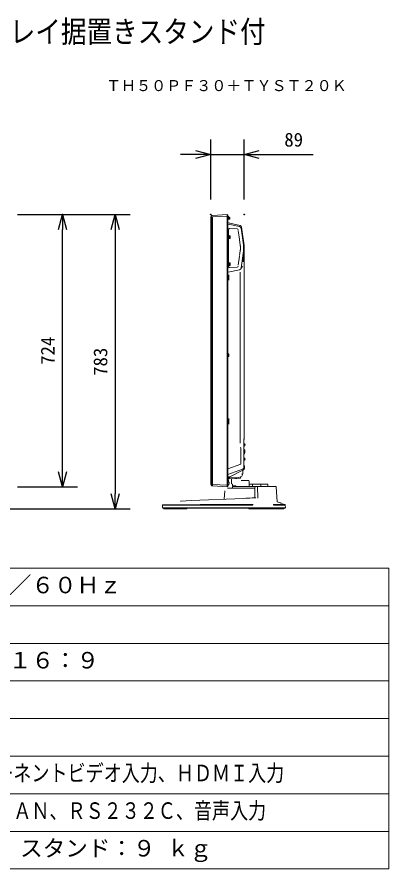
# Model space of a CAD drawing. Units: millimetres, scale not verified. Extents: x -62 to 63, y -57 to 57.
# Drawn here: x 13.1 to 62.5, y -56.5 to 56.8 of the extents above; entities that cross this region are included whole.
import ezdxf
from ezdxf.enums import TextEntityAlignment as Align

# ---------------------------------------------------------------- set-up
doc = ezdxf.new("R2010")
doc.units = ezdxf.units.MM
doc.header["$LTSCALE"] = 0.125
doc.header["$PDMODE"] = 32
doc.header["$PDSIZE"] = 0.0625
for name, color, linetype in [('0-0_0', 7, 'Continuous'), ('0-2_MOJI1', 7, 'Continuous'), ('0-3_TOUROKU', 7, 'Continuous'), ('0-4_DEFPOINTS', 7, 'Continuous'), ('0-6_SUNPO', 7, 'Continuous')]:
    doc.layers.add(name, color=color, linetype=linetype)
doc.layers.add('0-1_WAKU', color=1, linetype='Continuous', lineweight=18)
doc.layers.add('0-5_GAIKEI', color=1, linetype='Continuous', lineweight=18)
doc.styles.add('ＭＳ ゴシック', font='')
doc.styles.get('ＭＳ ゴシック').set_extended_font_data('MS Gothic')

# ---------------------------------------------------------------- blocks, each defined once
blk = doc.blocks.new('_OPEN30')
at = {"layer": '0-0_0'}
blk.add_line((0, 0), (-1, 0), dxfattribs=at)
blk.add_lwpolyline([(-1, 0.26795), (0, 0), (-1, -0.26795)], dxfattribs=at)
blk = doc.blocks.new('D8')
at = {"layer": '0-4_DEFPOINTS'}
for p in [(18.259, 38.6149), (-5.0565, -0.515), (25.259, -0.515)]:
    blk.add_point(p, dxfattribs=at)
at = {"layer": '0-6_SUNPO'}
for p, q in [((20.259, 38.6149), (27.259, 38.6149)), ((25.259, 36.6149), (25.259, 1.485)), ((-3.0565, -0.515), (27.259, -0.515))]:
    blk.add_line(p, q, dxfattribs=at)
at = {"layer": '0-6_SUNPO', "xscale": 2, "yscale": 2}
for p, rotation in [((25.259, 38.6149), 90), ((25.259, -0.515), 270)]:
    blk.add_blockref('_OPEN30', p, dxfattribs=dict(at, rotation=rotation))
at = {"layer": '0-6_SUNPO', "style": 'ＭＳ ゴシック'}
blk.add_text('783', height=1.833, rotation=90, dxfattribs=at).set_placement((24.759, 17.175), align=Align.BOTTOM_LEFT)
blk = doc.blocks.new('D7')
at = {"layer": '0-4_DEFPOINTS'}
for p in [(42.3981, 46.6146), (37.9481, 38.6212), (42.3981, 38.6212)]:
    blk.add_point(p, dxfattribs=at)
at = {"layer": '0-6_SUNPO'}
for p, q in [((37.9481, 40.6212), (37.9481, 48.6146)), ((42.3981, 40.6212), (42.3981, 48.6146)), ((35.9481, 46.6146), (33.9481, 46.6146)), ((37.9481, 46.6146), (42.3981, 46.6146)), ((44.3981, 46.6146), (51.5647, 46.6146))]:
    blk.add_line(p, q, dxfattribs=at)
at = {"layer": '0-6_SUNPO', "xscale": 2, "yscale": 2}
blk.add_blockref('_OPEN30', (37.9481, 46.6146), dxfattribs=at)
at = {"layer": '0-6_SUNPO', "xscale": 2, "yscale": 2, "rotation": 180}
blk.add_blockref('_OPEN30', (42.3981, 46.6146), dxfattribs=at)
at = {"layer": '0-6_SUNPO', "style": 'ＭＳ ゴシック'}
blk.add_text('89', height=1.833, dxfattribs=at).set_placement((47.7314, 47.1146), align=Align.BOTTOM_LEFT)
blk = doc.blocks.new('D6')
at = {"layer": '0-4_DEFPOINTS'}
for p in [(10.259, 38.6149), (18.259, 38.6149), (10.259, 2.4226)]:
    blk.add_point(p, dxfattribs=at)
at = {"layer": '0-6_SUNPO'}
for p, q in [((12.259, 38.6149), (20.259, 38.6149)), ((18.259, 4.4226), (18.259, 36.6149)), ((12.259, 2.4226), (20.259, 2.4226))]:
    blk.add_line(p, q, dxfattribs=at)
at = {"layer": '0-6_SUNPO', "xscale": 2, "yscale": 2}
for p, rotation in [((18.259, 38.6149), 90), ((18.259, 2.4226), 270)]:
    blk.add_blockref('_OPEN30', p, dxfattribs=dict(at, rotation=rotation))
at = {"layer": '0-6_SUNPO', "style": 'ＭＳ ゴシック'}
blk.add_text('724', height=1.833, rotation=90, dxfattribs=at).set_placement((17.759, 18.6438), align=Align.BOTTOM_LEFT)

msp = doc.modelspace()

# ---------------------------------------------------------------- linework, layer by layer
at = {"layer": '0-1_WAKU', "color": 4}
for p, q in [((-62.4865, -16.5022), (62.5135, -16.5022)), ((62.5135, -16.5022), (62.5135, -56.5022)), ((62.5135, -56.5022), (-62.4865, -56.5022))]:
    msp.add_line(p, q, dxfattribs=at)
at = {"layer": '0-1_WAKU'}
for p, q in [((-62.4865, -21.5022), (62.5135, -21.5022)), ((-62.4865, -26.5022), (62.5135, -26.5022)), ((-62.4865, -31.5022), (62.5135, -31.5022)), ((-62.4865, -36.5022), (62.5135, -36.5022)), ((-62.4865, -41.5022), (62.5135, -41.5022)), ((-62.4865, -46.5022), (62.5135, -46.5022)), ((-62.4865, -51.5022), (62.5135, -51.5022))]:
    msp.add_line(p, q, dxfattribs=at)
at = {"layer": '0-5_GAIKEI', "color": 7}
for p, q in [((38.826, -5.2822), (38.826, 29.9597)), ((38.8348, 30.1574), (38.9901, 30.3842)), ((39.0481, 30.4168), (41.0235, 30.5196)), ((41.0235, 30.5096), (41.1007, 30.5029)), ((41.1235, 30.478), (41.1235, 30.3036)), ((41.1235, 30.3036), (41.1235, -5.631)), ((41.3375, 29.3699), (41.184, 29.4025)), ((41.3807, 29.3607), (41.337, 29.37)), ((42.7323, 29.0735), (41.3807, 29.3607)), ((42.7323, 29.0735), (42.736, 29.0724)), ((42.7367, 29.0725), (42.7359, 29.0724)), ((43.2785, 0.6756), (43.2785, 26.3658)), ((43.2761, 0.688), (43.2236, 0.6439)), ((43.2236, 0.6439), (43.2236, -0.2133)), ((43.2785, 0.6413), (43.2785, 0.6756)), ((43.226, -3.0976), (43.226, -0.2133)), ((41.1235, -4.0379), (43.0615, -3.3325)), ((38.9901, -5.5373), (38.8348, -5.3104)), ((41.0235, -5.6727), (39.0481, -5.5698)), ((41.1007, -5.6559), (41.0235, -5.6627)), ((41.5926, -4.592), (41.5926, -4.8357)), ((41.5926, -4.8379), (41.5926, -4.8357)), ((41.5926, -4.8382), (41.5926, -5.2103)), ((41.5926, -5.2103), (41.5938, -5.2762)), ((41.5938, -5.2762), (41.5938, -5.2762)), ((41.5947, -5.2762), (41.5938, -5.2762)), ((41.6635, -5.3253), (41.6438, -5.3253)), ((41.7135, -5.3744), (41.7157, -5.5012)), ((47.496, -5.6253), (41.7645, -5.6253)), ((41.7951, -5.5503), (41.7657, -5.5503)), ((41.7951, -5.5503), (42.1876, -5.5503)), ((42.6377, -4.593), (42.6377, -4.5399)), ((43.8639, -4.8545), (42.8835, -4.8374)), ((43.8885, -4.855), (43.8639, -4.8545)), ((43.9376, -5.6253), (43.9376, -4.905)), ((46.4376, -5.3253), (43.9376, -5.3253)), ((46.4376, -5.3253), (46.4376, -5.6253)), ((40.6854, -6.2294), (40.6277, -7.3294)), ((41.0765, -5.8503), (41.0762, -5.8503)), ((44.7126, -5.8503), (41.0776, -5.8503)), ((41.7146, -5.6727), (41.7052, -5.8503)), ((47.6509, -7.6758), (47.5459, -5.6727)), ((34.8981, -7.5755), (34.816, -7.5852)), ((34.9009, -7.5752), (36.2119, -7.5189)), ((36.2119, -7.5189), (43.205, -7.2187)), ((32.4208, -8.1286), (32.4026, -8.4753)), ((32.4026, -8.4753), (48.7526, -8.4753)), ((32.475, -8.0604), (32.4762, -8.0604)), ((48.7341, -8.1226), (48.7341, -8.1222)), ((48.7526, -8.4753), (48.7341, -8.1226))]:
    msp.add_line(p, q, dxfattribs=at)
at = {"layer": '0-5_GAIKEI'}
for p, q in [((38.9901, 30.1865), (38.8348, 29.9597)), ((38.9901, -5.5373), (38.9901, 30.1865)), ((41.0235, 30.3199), (39.0481, 30.217)), ((39.0481, 30.217), (39.0481, -5.5698)), ((41.0235, 30.5196), (41.0235, 30.3199)), ((41.0235, 30.3199), (41.0235, -5.4729)), ((41.1007, 30.3036), (41.0235, 30.3104)), ((41.1235, 30.3036), (41.1007, 30.3036)), ((41.1549, 30.2571), (41.1235, 30.2571)), ((41.3205, 29.9136), (41.1235, 29.8859)), ((41.1235, 29.9071), (41.1549, 29.9071)), ((41.2635, 30.0196), (41.2316, 30.0196)), ((41.236, 30.0839), (41.2693, 30.0857)), ((41.2693, 30.0863), (41.2635, 30.0196)), ((41.3635, 30.0855), (41.3635, 29.9631)), ((42.6341, 28.9407), (41.1305, 29.2629)), ((41.1869, 28.5584), (41.1869, 23.5711)), ((42.3325, 28.6184), (41.3452, 28.6528)), ((42.481, 28.45), (42.4756, 28.4891)), ((42.6064, 27.5592), (42.4976, 28.3506)), ((43.1707, 26.4894), (42.8683, 28.6884)), ((41.226, 27.7796), (41.1927, 27.7796)), ((41.1927, 27.2796), (41.226, 27.2796)), ((41.226, 27.5296), (41.226, 27.7796)), ((41.2286, 27.6246), (41.226, 27.6246)), ((41.226, 27.5483), (41.266, 27.5483)), ((41.226, 27.2796), (41.226, 27.5296)), ((41.226, 27.4346), (41.2589, 27.4346)), ((41.2751, 27.7071), (41.2351, 27.7071)), ((41.2957, 27.3521), (41.2557, 27.3521)), ((41.266, 27.5605), (41.266, 27.5483)), ((41.266, 27.5296), (41.306, 27.5296)), ((41.306, 27.6246), (41.272, 27.6246)), ((41.3549, 27.7046), (41.306, 27.7046)), ((41.306, 27.5296), (41.306, 27.7046)), ((41.306, 27.3546), (41.306, 27.5296)), ((41.306, 27.3546), (41.3549, 27.3546)), ((42.7588, 26.4299), (42.6064, 27.5592)), ((42.7681, 25.8346), (42.7681, 26.2949)), ((43.1842, 25.8374), (43.1842, 26.292)), ((43.2785, 26.3688), (43.276, 26.3866)), ((43.2785, 26.3658), (43.2785, 26.3688)), ((42.4976, 23.7789), (42.6631, 24.9822)), ((42.674, 25.0826), (42.7588, 25.6995)), ((42.8683, 23.441), (43.1707, 25.64)), ((43.1593, 25.1902), (43.1593, 24.2535)), ((41.226, 24.1596), (41.1869, 24.1596)), ((41.226, 23.9096), (41.226, 24.1596)), ((41.226, 23.9283), (41.266, 23.9283)), ((41.226, 23.6596), (41.226, 23.9096)), ((41.226, 23.8146), (41.2589, 23.8146)), ((41.2751, 24.0871), (41.2351, 24.0871)), ((41.266, 23.9405), (41.266, 23.9283)), ((41.266, 23.9096), (41.306, 23.9096)), ((41.306, 24.0046), (41.272, 24.0046)), ((41.3549, 24.0846), (41.306, 24.0846)), ((41.306, 23.9096), (41.306, 24.0846)), ((41.306, 23.7346), (41.306, 23.9096)), ((43.2785, 24.3368), (43.2785, 24.8058)), ((41.1305, 22.8665), (42.6341, 23.1887)), ((41.1869, 23.6596), (41.226, 23.6596)), ((41.2008, 23.6502), (41.2008, 23.6596)), ((41.2957, 23.7321), (41.2557, 23.7321)), ((41.306, 23.7346), (41.3549, 23.7346)), ((41.3452, 23.4766), (42.3325, 23.5111)), ((42.3325, 23.5111), (42.3312, 23.5125)), ((42.4756, 23.6404), (42.481, 23.6794)), ((42.7498, 22.8459), (42.7498, 0.1182)), ((43.0585, 23.6661), (42.9152, 23.4184)), ((41.259, 21.788), (41.259, 22.5213)), ((41.1549, 11.9926), (41.1235, 11.9926)), ((41.1235, 11.6426), (41.1549, 11.6426)), ((41.259, 2.6607), (41.259, 3.394)), ((43.2785, 0.8115), (43.2785, 1.9083)), ((43.2785, 0.8115), (43.2785, 1.9083)), ((43.251, 0.1273), (43.226, 0.1273)), ((43.286, 0.0123), (43.251, 0.0123)), ((43.2785, 0.6496), (43.2785, 0.8069)), ((43.3284, 0.0111), (43.286, 0.0148)), ((42.767, -0.4171), (42.83, -0.4921)), ((42.83, -0.4921), (42.83, -2.6754)), ((43.2236, -0.2133), (43.226, -0.2133)), ((43.226, -0.4016), (43.226, -0.4011)), ((43.251, -0.2577), (43.286, -0.2577)), ((43.286, -0.2602), (43.3284, -0.2565)), ((43.3535, -1.1182), (43.3535, -0.8227)), ((43.251, -1.7727), (43.226, -1.7727)), ((43.286, -1.8877), (43.251, -1.8877)), ((43.251, -2.1577), (43.286, -2.1577)), ((43.3284, -1.8889), (43.286, -1.8852)), ((43.286, -2.1602), (43.3284, -2.1565)), ((42.83, -2.6754), (41.1235, -3.2965)), ((43.226, -2.8227), (43.226, -2.6727)), ((43.226, -2.8227), (43.226, -2.8727)), ((43.3135, -3.2182), (43.3135, -2.9227)), ((41.1235, -4.3727), (41.2545, -4.3727)), ((41.2229, -4.5028), (41.2982, -4.4988)), ((41.2982, -4.4988), (41.3279, -4.4973)), ((41.3279, -4.4973), (42.5686, -4.4322)), ((41.3663, -4.3463), (43.1753, -3.4418)), ((42.1697, -4.4505), (42.1686, -4.5118)), ((42.8087, -4.4843), (42.8108, -4.3644)), ((43.1135, -3.858), (43.1135, -3.4727)), ((39.0481, -5.3701), (41.0235, -5.4729)), ((41.0235, -5.4729), (41.0235, -5.6727)), ((41.1549, -5.0227), (41.1235, -5.0227)), ((41.1235, -5.4477), (41.1549, -5.4477)), ((41.1949, -5.0227), (41.1632, -5.0227)), ((41.2938, -4.6103), (42.2979, -4.5577)), ((41.2938, -4.6103), (42.1712, -4.5643)), ((42.1712, -4.5643), (42.7614, -4.5334)), ((42.1876, -5.5503), (42.1876, -5.6253)), ((42.191, -4.5801), (42.191, -4.5606)), ((44.384, -5.3253), (44.384, -5.6253)), ((44.7202, -5.6253), (44.7126, -5.8503)), ((45.0368, -5.6253), (45.1017, -7.1929)), ((45.49, -5.3253), (45.49, -5.6253)), ((40.6858, -6.2263), (40.6854, -6.2294)), ((44.6753, -7.1555), (44.7126, -5.8503)), ((44.7126, -5.8503), (44.7029, -5.8508)), ((32.45, -8.4753), (32.4509, -8.5253)), ((34.1912, -8.5253), (32.4509, -8.5253)), ((44.4467, -8.5253), (34.1912, -8.5253)), ((35.6501, -8.5253), (35.6501, -8.6103)), ((43.8878, -8.5253), (43.8878, -8.6103)), ((43.8878, -8.6103), (48.5579, -8.6103)), ((47.1475, -8.5253), (44.4467, -8.5253)), ((46.8878, -8.5253), (46.8878, -8.6103)), ((48.7044, -8.5253), (47.1475, -8.5253)), ((48.5579, -8.5253), (48.5579, -8.6103)), ((48.7044, -8.5253), (48.7052, -8.4753))]:
    msp.add_line(p, q, dxfattribs=at)
at = {"layer": '0-5_GAIKEI', "color": 7}
for points in [[(38.826, 30.1292), (38.826, 29.9597), (38.8348, 29.9597)], [(43.276, 26.3866), (43.0183, 28.2204), (42.9279, 28.8637)]]:
    msp.add_lwpolyline(points, dxfattribs=at)
at = {"layer": '0-5_GAIKEI'}
for points in [[(41.2693, 30.0863), (41.2737, 30.1362), (41.3144, 30.1355)], [(43.2785, 24.8058), (43.2785, 26.3688), (43.2785, 26.3688)], [(43.2785, 24.8058), (43.2785, 26.3688), (43.2785, 26.3688)], [(43.2785, 23.8723), (43.2785, 23.9154), (43.2785, 24.3747)], [(41.2508, 23.7808), (41.2508, 23.6502), (41.2008, 23.6502)], [(43.226, -0.3727), (43.251, -0.3727), (43.251, 0.1273)], [(43.2785, 0.6496), (43.2785, 0.8069), (43.2785, 0.8115)], [(43.3034, -0.7727), (43.3021, -0.7727), (43.226, -0.7727)], [(43.226, -2.2727), (43.251, -2.2727), (43.251, -1.7727)], [(43.2634, -2.8727), (43.2621, -2.8727), (43.226, -2.8727)], [(32.6027, -8.5253), (32.6027, -8.6103), (35.6501, -8.6103)]]:
    msp.add_lwpolyline(points, dxfattribs=at)
at = {"layer": '0-5_GAIKEI', "color": 7}
for centre, radius, start, end in [((38.876, 30.1292), 0.05, 145.59988, 180), ((39.052, 30.3419), 0.075, 93, 145.59988), ((41.0985, 30.478), 0.025, 0, 85), ((41.236, 29.6471), 0.25, 243.25632, 258), ((42.6803, 28.8289), 0.25, 8, 76.97099), ((42.976, -3.0976), 0.25, 290, 0), ((38.876, -5.2822), 0.05, 180, 214.40012), ((39.052, -5.4949), 0.075, 214.40012, 267), ((41.0985, -5.631), 0.025, 275, 0), ((41.6635, -5.3753), 0.05, 1, 90), ((41.7645, -5.6753), 0.05, 90, 176.9996), ((41.7657, -5.5003), 0.05, 181, 270), ((42.8876, -4.5875), 0.25, 266.36589, 269), ((43.8876, -4.905), 0.05, 77.54762, 89), ((43.8876, -4.905), 0.05, 76.51164, 77.54762), ((43.8871, -4.9049), 0.0502, 359.97515, 35.43354), ((47.496, -5.6753), 0.05, 3, 90), ((-143.3447, 4349.6551), 4360.8657, 272.45176, 272.46649), ((412.6582, -8570.9574), 8571.7042, 92.45944, 92.4628), ((42.9922, -21.9403), 15.006, 69.52203, 71.9133), ((40.9344, -27.3013), 20.7483, 68.71393, 69.01649), ((32.4957, -8.1325), 0.075, 127.24494, 177), ((32.4957, -8.1325), 0.075, 125.83335, 127.24494), ((32.4957, -8.1325), 0.075, 106.04095, 125.81793), ((32.4957, -8.1325), 0.075, 120.66226, 125.83335), ((32.4957, -8.1325), 0.075, 106.04082, 117.73831), ((48.6592, -8.1266), 0.075, 3, 67.68835)]:
    msp.add_arc(centre, radius, start, end, dxfattribs=at)
at = {"layer": '0-5_GAIKEI'}
for centre, radius, start, end in [((41.1549, 30.1921), 0.065, 16.60155, 90), ((41.1549, 29.9721), 0.065, 270, 343.39845), ((40.786, 30.0821), 0.45, 0, 16.60155), ((40.786, 30.0821), 0.45, 343.39845, 0), ((41.3135, 30.0855), 0.05, 0, 89), ((41.3135, 29.9631), 0.05, 278, 0), ((42.6803, 28.8289), 0.25, 8, 9.61823), ((41.3549, 27.6396), 0.065, 16.60155, 90), ((41.3549, 27.4196), 0.065, 270, 343.39845), ((40.986, 27.5296), 0.45, 0, 16.60155), ((40.986, 27.5296), 0.45, 343.39845, 0), ((41.3549, 24.0196), 0.065, 16.60155, 90), ((40.986, 23.9096), 0.45, 0, 16.60155), ((40.986, 23.9096), 0.45, 343.39845, 0), ((41.3549, 23.7996), 0.065, 270, 343.39845), ((42.5713, 23.4818), 0.3498, 317.3057, 349.60911), ((41.1549, 11.9276), 0.065, 16.60155, 90), ((41.1549, 11.7076), 0.065, 270, 343.39845), ((40.786, 11.8176), 0.45, 0, 16.60155), ((40.786, 11.8176), 0.45, 343.39845, 0), ((43.276, 0.5063), 0.05, 137.51889, 180), ((43.276, 0.5063), 0.05, 137.51896, 180), ((43.1285, 0.6413), 0.15, 317.51889, 0), ((43.1285, 0.6413), 0.15, 317.51896, 0), ((43.324, -0.0387), 0.05, 16.25703, 85), ((43.1035, -1.1182), 0.25, 299.34058, 0), ((43.324, -0.2067), 0.05, 275, 343.74297), ((43.036, -0.1227), 0.35, 0, 16.25703), ((43.036, -0.1227), 0.35, 343.74297, 0), ((43.324, -1.9387), 0.05, 16.25703, 85), ((43.324, -2.1067), 0.05, 275, 343.74297), ((43.036, -2.0227), 0.35, 0, 16.25703), ((43.036, -2.0227), 0.35, 343.74297, 0), ((43.0635, -3.2182), 0.25, 296.56505, 0), ((41.236, -4.7524), 0.25, 101.63208, 116.74368), ((41.236, -4.7524), 0.25, 93, 101.63208), ((41.2545, -4.1227), 0.25, 270, 296.56505), ((42.5385, -3.858), 0.575, 273, 0), ((42.7588, -4.4835), 0.05, 273, 359), ((41.3069, -4.86), 0.25, 93, 137.18678), ((41.084, -4.7887), 0.05, 16.25703, 37.82319), ((41.124, -4.8237), 0.05, 16.25703, 80.92143), ((41.1549, -5.3827), 0.065, 270, 343.39845), ((41.124, -4.9917), 0.05, 320.95555, 343.74297), ((40.836, -4.9077), 0.35, 0, 16.25703), ((40.836, -4.9077), 0.35, 343.74297, 0), ((41.1949, -5.0877), 0.065, 16.60155, 90), ((40.786, -5.2727), 0.45, 343.39845, 348.2276), ((41.1949, -5.3077), 0.065, 299.07135, 343.39845), ((40.826, -5.1977), 0.45, 0, 16.60155), ((40.826, -5.1977), 0.45, 343.39845, 0), ((41.0848, -6.2503), 0.4, 176.78004, 177), ((41.0848, -6.2503), 0.4, 175.12372, 176.78004), ((36.0536, -3199.6477), 3191.5212, 90.03388, 90.06522), ((35.9981, -4975.7946), 4967.7354, 90.02063, 90.04062), ((52.7001, -25831.7841), 25823.6637, 90.01834, 90.04112), ((53.0074, -49923.61), 49915.5541, 90.00982, 90.02158), ((46.5704, 1901.1008), 1909.1592, 270.01674, 270.06354), ((45.627, 1548.1566), 1556.2823, 270.05705, 270.11439)]:
    msp.add_arc(centre, radius, start, end, dxfattribs=at)
for centre, major_axis, ratio, start_param, end_param in [((41.34, 28.5031), (0.1425, 0.0469), 0.998444, 1.21851722, 2.82325304), ((42.3273, 28.4687), (-0.1113, 0.1005), 0.997662, 4.0139306, 5.41084736), ((42.5709, 28.6473), (0.2201, 0.2043), 0.999092, 5.67209452, 6.8942761), ((41.7769, 26.2949), (-0.0678, 0.9902), 0.998623, 4.64414914, 4.78062882), ((41.7333, 26.2919), (1.4475, 0.0991), 0.999388, 6.21489337, 6.35147725), ((41.7769, 25.8346), (0.0678, 0.9902), 0.998623, 4.64414914, 4.78062882), ((41.7333, 25.8376), (-1.4475, 0.0991), 0.999388, 3.07330071, 3.20988459), ((41.34, 23.6263), (-0.1425, 0.0469), 0.998444, 0.31833962, 1.92307543), ((42.3273, 23.6608), (0.1113, 0.1005), 0.997662, 4.0139306, 5.41084736), ((42.5709, 23.4821), (-0.2201, 0.2043), 0.999092, 2.53050187, 3.75268344), ((43.3034, -0.8227), (0.0501, 0), 0.99863, 6.28318531, 7.85398163), ((43.2634, -2.9227), (0.0501, 0), 0.99863, 6.28318531, 7.85398163), ((42.1677, -4.5118), (0.0026, -0.0499), 0.017428, 0, 1.56988294), ((42.5385, -3.858), (0.575, 0), 0.358352, 5.48675355, 6.28318531)]:
    msp.add_ellipse(centre, major_axis=major_axis, ratio=ratio, start_param=start_param, end_param=end_param, dxfattribs=at)
at = {"layer": '0-5_GAIKEI', "color": 7}
for centre, major_axis, ratio, start_param, end_param in [((41.6426, -4.8382), (0.05, 0), 0.980911, 3.03736165, 3.14159265), ((41.6426, -4.8379), (0.05, 0), 0.997219, 3.05413624, 3.14159265), ((41.3438, -4.8118), (-0.2489, 0.0239), 0.797173, 3.15237484, 3.26001195)]:
    msp.add_ellipse(centre, major_axis=major_axis, ratio=ratio, start_param=start_param, end_param=end_param, dxfattribs=at)

# ---------------------------------------------------------------- block references
at = {"layer": '0-6_SUNPO'}
for name in ['D7', 'D8', 'D6']:
    msp.add_blockref(name, (0.878, -8.103), dxfattribs=at)

# ---------------------------------------------------------------- texts
at = {"layer": '0-2_MOJI1', "style": 'ＭＳ ゴシック'}
for s, height, width, p in [('ハイビジョンプラズマディスプレイ据置きスタンド付', 2.933, 0.85, (-35.4865, 52.4978)), ('ビデオ入力、ＲＧＢ／コンポーネントビデオ入力、ＨＤＭＩ入力', 2.199, 0.8, (-20.9865, -45.5022)), ('ＤＶＩ－Ｄ入力、ＰＣ入力、ＬＡＮ、ＲＳ２３２Ｃ、音声入力', 2.199, 0.8, (-20.9865, -50.5022))]:
    msp.add_text(s, height=height, dxfattribs=dict(at, width=width)).set_placement(p, align=Align.BOTTOM_LEFT)
for s, p in [('ＡＣ１００Ｖ\u3000５０Ｈｚ／６０Ｈｚ', (-20.9865, -20.5022)), ('５０型（１２６８ｃｍ）１６：９', (-20.9865, -30.5022)), ('本体：約３３．０ ｋｇ、スタンド：９ ｋｇ', (-20.9865, -55.5022))]:
    msp.add_text(s, height=2.199, dxfattribs=at).set_placement(p, align=Align.BOTTOM_LEFT)
at = {"layer": '0-3_TOUROKU', "style": 'ＭＳ ゴシック'}
msp.add_text('ＴＨ５０ＰＦ３０＋ＴＹＳＴ２０Ｋ', height=1.466, dxfattribs=at).set_placement((24.9134, 46.4978), align=Align.BOTTOM_LEFT)

doc.saveas('drawing.dxf')
